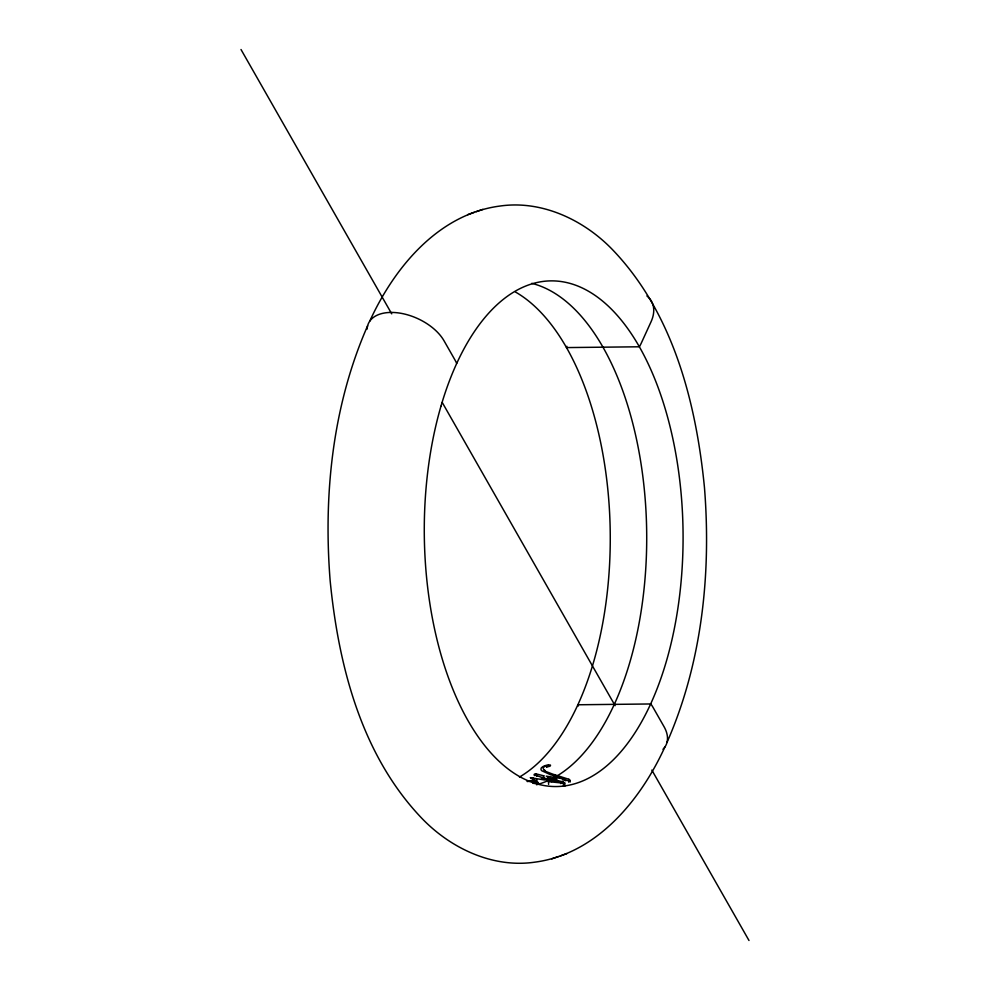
<?xml version="1.0" encoding="UTF-8"?>
<svg xmlns="http://www.w3.org/2000/svg" width="990" height="990" viewBox="0 0 990 990"><rect width="100%" height="100%" fill="white"/><g stroke="black" fill="none" stroke-linecap="round" stroke-linejoin="round"><path stroke-width="1.49" d="M538.449 782.521L534.724 781.147L534.847 782.434M367.612 325.809C332.591 405.479 323.297 494.53 330.153 580.722C338.506 665.639 361.35 755.123 421.901 818.371C450.512 848.183 492.587 868.242 534.526 862.203C596.302 854.197 640.431 800.576 664.847 747.079M667 742.426C702.021 662.755 711.303 573.705 704.459 487.513C696.106 402.596 673.25 313.112 612.699 249.864C584.088 220.052 542.025 200.005 500.074 206.031C438.31 214.05 394.168 267.659 369.753 321.156M541.493 767.658L541.394 767.795A17.684 5.606 -16.8 0 0 541.827 770.765L550.143 774.539M543.956 767.163L543.98 767.139A3.292 1.114 -13.1 0 1 546.332 765.852M535.862 783.003C537.471 782.286 531.828 780.33 533.053 782.669M536.246 780.368L531.209 781.345M530.269 777.67L544.686 779.984M535.33 783.251L534.043 783.573M467.75 214.644L474.334 212.318M476.202 211.699L482.848 209.36M551.764 858.875L558.397 856.536M560.278 855.917L566.862 853.59M537.001 783.337L535.986 783.597M536.11 773.945L535.466 774.093M535.219 774.143L534.575 774.291A49.537 13.897 -14.6 0 0 535.8 774.997M569.757 780.566L569.126 780.677M527.187 781.555L528.314 781.407M533.635 780.566L532.719 780.652L532.991 783.177M546.431 765.963L546.715 767.225M534.612 781.172L533.944 781.259M533.721 781.296L533.041 781.382M564.646 783.102L565.005 785.961M563.446 783.251L563.508 786.134M529.662 780.776L530.529 780.714M548.2 764.948L547.817 764.985A5.581 1.757 -14.3 0 0 542.025 767.238M531.197 780.689L531.964 780.665M528.648 781.395L530.182 781.37M549.302 781.754L551.492 781.952M552.074 782.001L561.243 782.942M545.985 780.12L560.649 782.174L560.748 783.597M556.887 779.241L553.757 778.883M562.382 779.811L568.668 780.751L568.792 782.211M553.596 778.858L547.433 777.954L547.581 779.291M546.245 776.148L562.555 778.685M544.116 775.826L543.448 775.727L543.782 778.313M563.199 778.808L565.414 779.266L565.55 780.714M543.423 775.727L536.246 773.92L536.617 776.408M551.034 779.761L560.451 782.112M544.624 778.239L548.596 779.217L548.67 780.553M548.312 778.177L547.507 777.979M543.708 778.004L535.417 775.22M556.702 776.606L554.722 776.049L554.895 777.422M557.531 776.841L563.83 778.697M531.086 778.412L533.598 779.241M550.353 774.601L554.153 775.801M568.804 779.266L553.125 774.23M552.197 773.933L546.034 771.557M564.04 778.771L565.414 779.266M563.397 782.038L549.871 778.561L550.168 781.271M545.416 771.198L544.178 770.232M241.003 49.5L391.718 313.842M442.208 402.41L615.112 705.672M651.841 770.084L748.997 940.5M534.179 774.378L534.365 775.603M555.043 774.811L555.229 776.185M533.276 777.843L533.437 779.093M554.289 780.058L553.955 777.311M536.729 779.811L536.865 781.098M570.24 781.976L570.116 780.504A26.025 4.826 -4.4 0 0 568.866 779.266M548.633 784.402L548.411 781.679M578.445 705.957A42.743 24.886 24.6 0 1 577.925 704.769L650.801 703.964A42.743 24.886 24.6 0 1 653.115 707.516L664.005 726.611A42.743 24.886 24.6 0 1 663.003 749.269M515.369 291.963A252.846 129.381 89.4 0 1 610.248 534.427A252.846 129.381 89.4 0 1 519.453 777.039M566.886 346.302A42.743 27.015 -29.7 0 0 566.441 347.589L639.33 346.785A42.743 27.015 -29.7 0 0 641.396 342.874L650.999 321.899A42.743 27.015 -29.7 0 0 646.916 295.973M456.675 363.466A42.743 24.886 24.6 0 0 454.93 359.902L444.04 340.808A42.743 24.886 24.6 0 0 399.502 313.063A42.743 24.886 24.6 0 0 367.117 329.101M531.779 283.35A252.846 129.381 89.4 0 1 646.693 533.536A252.846 129.381 89.4 0 1 536.493 784.736M554.338 775.764A21.768 5.173 -8 0 1 554.883 776.012M548.472 765.01A3.094 1.077 -13.4 0 1 550.576 765.196M550.39 765.876A2.45 0.854 -12.3 0 1 547.482 766.73A2.45 0.854 -12.3 0 1 546.084 766.025M544.698 770.034A16.483 5.235 -14.3 0 1 543.151 767.696M545.898 771.618A40.367 12.672 -15.1 0 1 545.292 771.235M563.087 782.063A26.532 3.688 -2.3 0 1 564.857 783.065M560.563 783.028A46.839 5.457 -3 0 1 562.741 783.337M553.88 779.551A120.842 26.284 -10.3 0 1 541.431 778.276M536.568 780.12A6.051 1.213 -6.6 0 1 536.432 780.219M527.373 781.16A6.831 0.99 -8.3 0 1 529.638 780.813M533.387 779.291A8.774 1.745 -6.4 0 1 534.637 779.873M440.958 406.222A252.846 129.381 89.4 0 0 555.192 786.543A252.846 129.381 89.4 0 0 665.082 408.375A252.846 129.381 89.4 0 0 440.958 406.222"/></g></svg>
